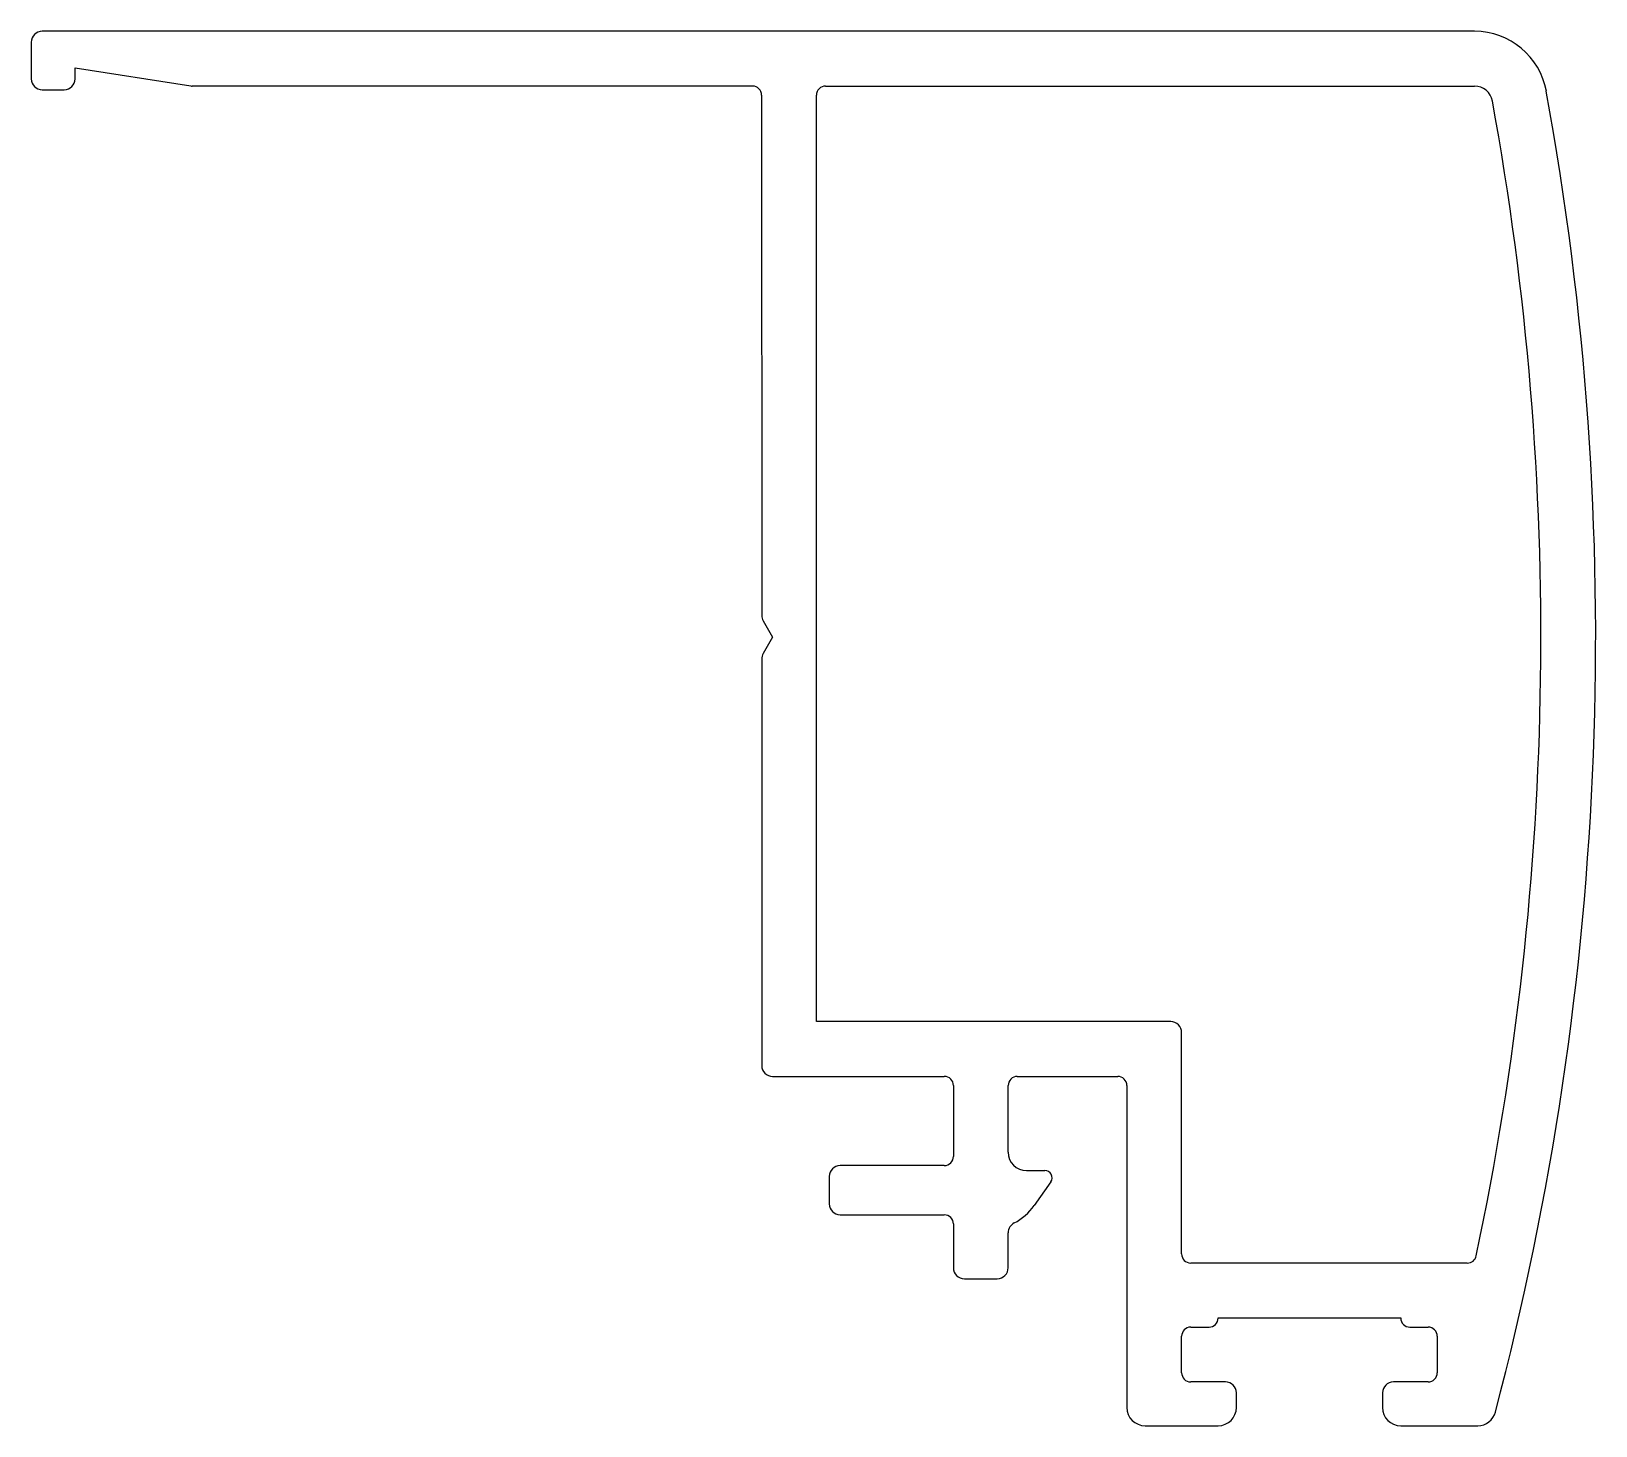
# Model space of a CAD drawing. Extents: x 2295.5 to 2338.4, y 2120 to 2158.2.
import ezdxf

# ---------------------------------------------------------------- set-up
doc = ezdxf.new("R2010")
doc.units = 0
doc.layers.get('0').update_dxf_attribs({"linetype": 'CONTINUOUS'})

msp = doc.modelspace()

# ---------------------------------------------------------------- linework, layer by layer
at = {"color": 0}
for p, q in [((2335.065, 2158.217), (2295.846, 2158.217)), ((2295.546, 2157.917), (2295.546, 2156.914)), ((2296.746, 2157.217), (2299.912, 2156.72)), ((2296.746, 2156.914), (2296.746, 2157.217)), ((2295.846, 2156.614), (2296.446, 2156.614)), ((2315.296, 2156.717), (2299.951, 2156.717)), ((2317.296, 2156.717), (2335.065, 2156.717)), ((2315.546, 2156.467), (2315.547, 2142.219)), ((2317.046, 2131.089), (2317.046, 2156.467)), ((2315.587, 2142.069), (2315.847, 2141.619)), ((2315.847, 2141.619), (2315.587, 2141.169)), ((2315.547, 2141.019), (2315.547, 2129.889)), ((2326.746, 2131.089), (2317.046, 2131.089)), ((2327.046, 2124.727), (2327.046, 2130.789)), ((2315.847, 2129.589), (2320.547, 2129.589)), ((2322.547, 2129.589), (2325.296, 2129.589)), ((2320.797, 2129.339), (2320.797, 2127.398)), ((2322.297, 2127.512), (2322.297, 2129.339)), ((2325.546, 2129.339), (2325.546, 2120.521)), ((2320.547, 2127.148), (2317.696, 2127.148)), ((2322.797, 2127.012), (2323.297, 2127.012)), ((2317.396, 2126.848), (2317.396, 2126.098)), ((2323.467, 2126.702), (2323.007, 2126.052)), ((2317.696, 2125.798), (2320.547, 2125.797)), ((2320.797, 2125.547), (2320.797, 2124.348)), ((2322.297, 2124.348), (2322.297, 2125.308)), ((2334.868, 2124.477), (2327.296, 2124.477)), ((2321.097, 2124.048), (2321.997, 2124.048)), ((2327.296, 2122.721), (2327.796, 2122.721)), ((2328.046, 2122.971), (2328.046, 2122.977)), ((2328.046, 2122.977), (2333.046, 2122.977)), ((2333.046, 2122.977), (2333.046, 2122.971)), ((2333.296, 2122.721), (2333.796, 2122.721)), ((2327.046, 2121.471), (2327.046, 2122.471)), ((2334.046, 2122.471), (2334.046, 2121.471)), ((2328.246, 2121.221), (2327.296, 2121.221)), ((2328.546, 2120.521), (2328.546, 2120.921)), ((2332.546, 2120.921), (2332.546, 2120.521)), ((2333.796, 2121.221), (2332.846, 2121.221)), ((2326.046, 2120.021), (2328.046, 2120.021)), ((2333.046, 2120.021), (2335.155, 2120.021))]:
    msp.add_line(p, q, dxfattribs=at)
for centre, radius, start, end in [((2295.846, 2157.917), 0.3, 90, 180), ((2335.065, 2156.217), 2, 10.3324, 90), ((2295.846, 2156.914), 0.3, 180, 270), ((2296.446, 2156.914), 0.3, 270, 0), ((2299.951, 2156.967), 0.25, 261.0773, 270), ((2315.296, 2156.467), 0.25, 0.0008, 90), ((2317.296, 2156.467), 0.25, 90, 180), ((2335.065, 2156.217), 0.5, 10.3324, 90), ((2254.991, 2141.619), 83.393, 345.2548, 10.33244), ((2254.991, 2141.619), 81.893, 348.05934, 10.33244), ((2315.847, 2142.219), 0.3, 180.0008, 210), ((2315.847, 2141.019), 0.3, 150, 180.0008), ((2326.746, 2130.789), 0.3, 0, 90), ((2315.847, 2129.889), 0.3, 180.0008, 270), ((2320.547, 2129.339), 0.25, 0.0008, 90), ((2322.547, 2129.339), 0.25, 90, 180.0005), ((2325.296, 2129.339), 0.25, 0, 90), ((2320.547, 2127.398), 0.25, 270, 0.0008), ((2322.797, 2127.512), 0.5, 180.0005, 270), ((2317.696, 2126.848), 0.3, 90, 180), ((2323.301, 2126.812), 0.199, 326.2398, 91.2398), ((2317.696, 2126.098), 0.3, 180, 269.9867), ((2320.547, 2125.547), 0.25, 0.0008, 89.9867), ((2321.782, 2126.903), 1.492, 297.0455, 325.1811), ((2322.597, 2125.308), 0.3, 117.0455, 180.0005), ((2321.097, 2124.348), 0.3, 180.0008, 270), ((2321.997, 2124.348), 0.3, 270, 0.0005), ((2327.296, 2124.727), 0.25, 180, 270), ((2334.868, 2124.727), 0.25, 270, 348.0593), ((2327.296, 2122.471), 0.25, 90, 180), ((2327.796, 2122.971), 0.25, 270, 0), ((2333.296, 2122.971), 0.25, 180, 270), ((2333.796, 2122.471), 0.25, 0, 90), ((2327.296, 2121.471), 0.25, 180, 270), ((2333.796, 2121.471), 0.25, 270, 0), ((2328.246, 2120.921), 0.3, 0, 90), ((2332.846, 2120.921), 0.3, 90, 180), ((2326.046, 2120.521), 0.5, 180, 270), ((2328.046, 2120.521), 0.5, 270, 0), ((2333.046, 2120.521), 0.5, 180, 270), ((2335.155, 2120.521), 0.5, 270, 345.2548)]:
    msp.add_arc(centre, radius, start, end, dxfattribs=at)

doc.saveas('drawing.dxf')
